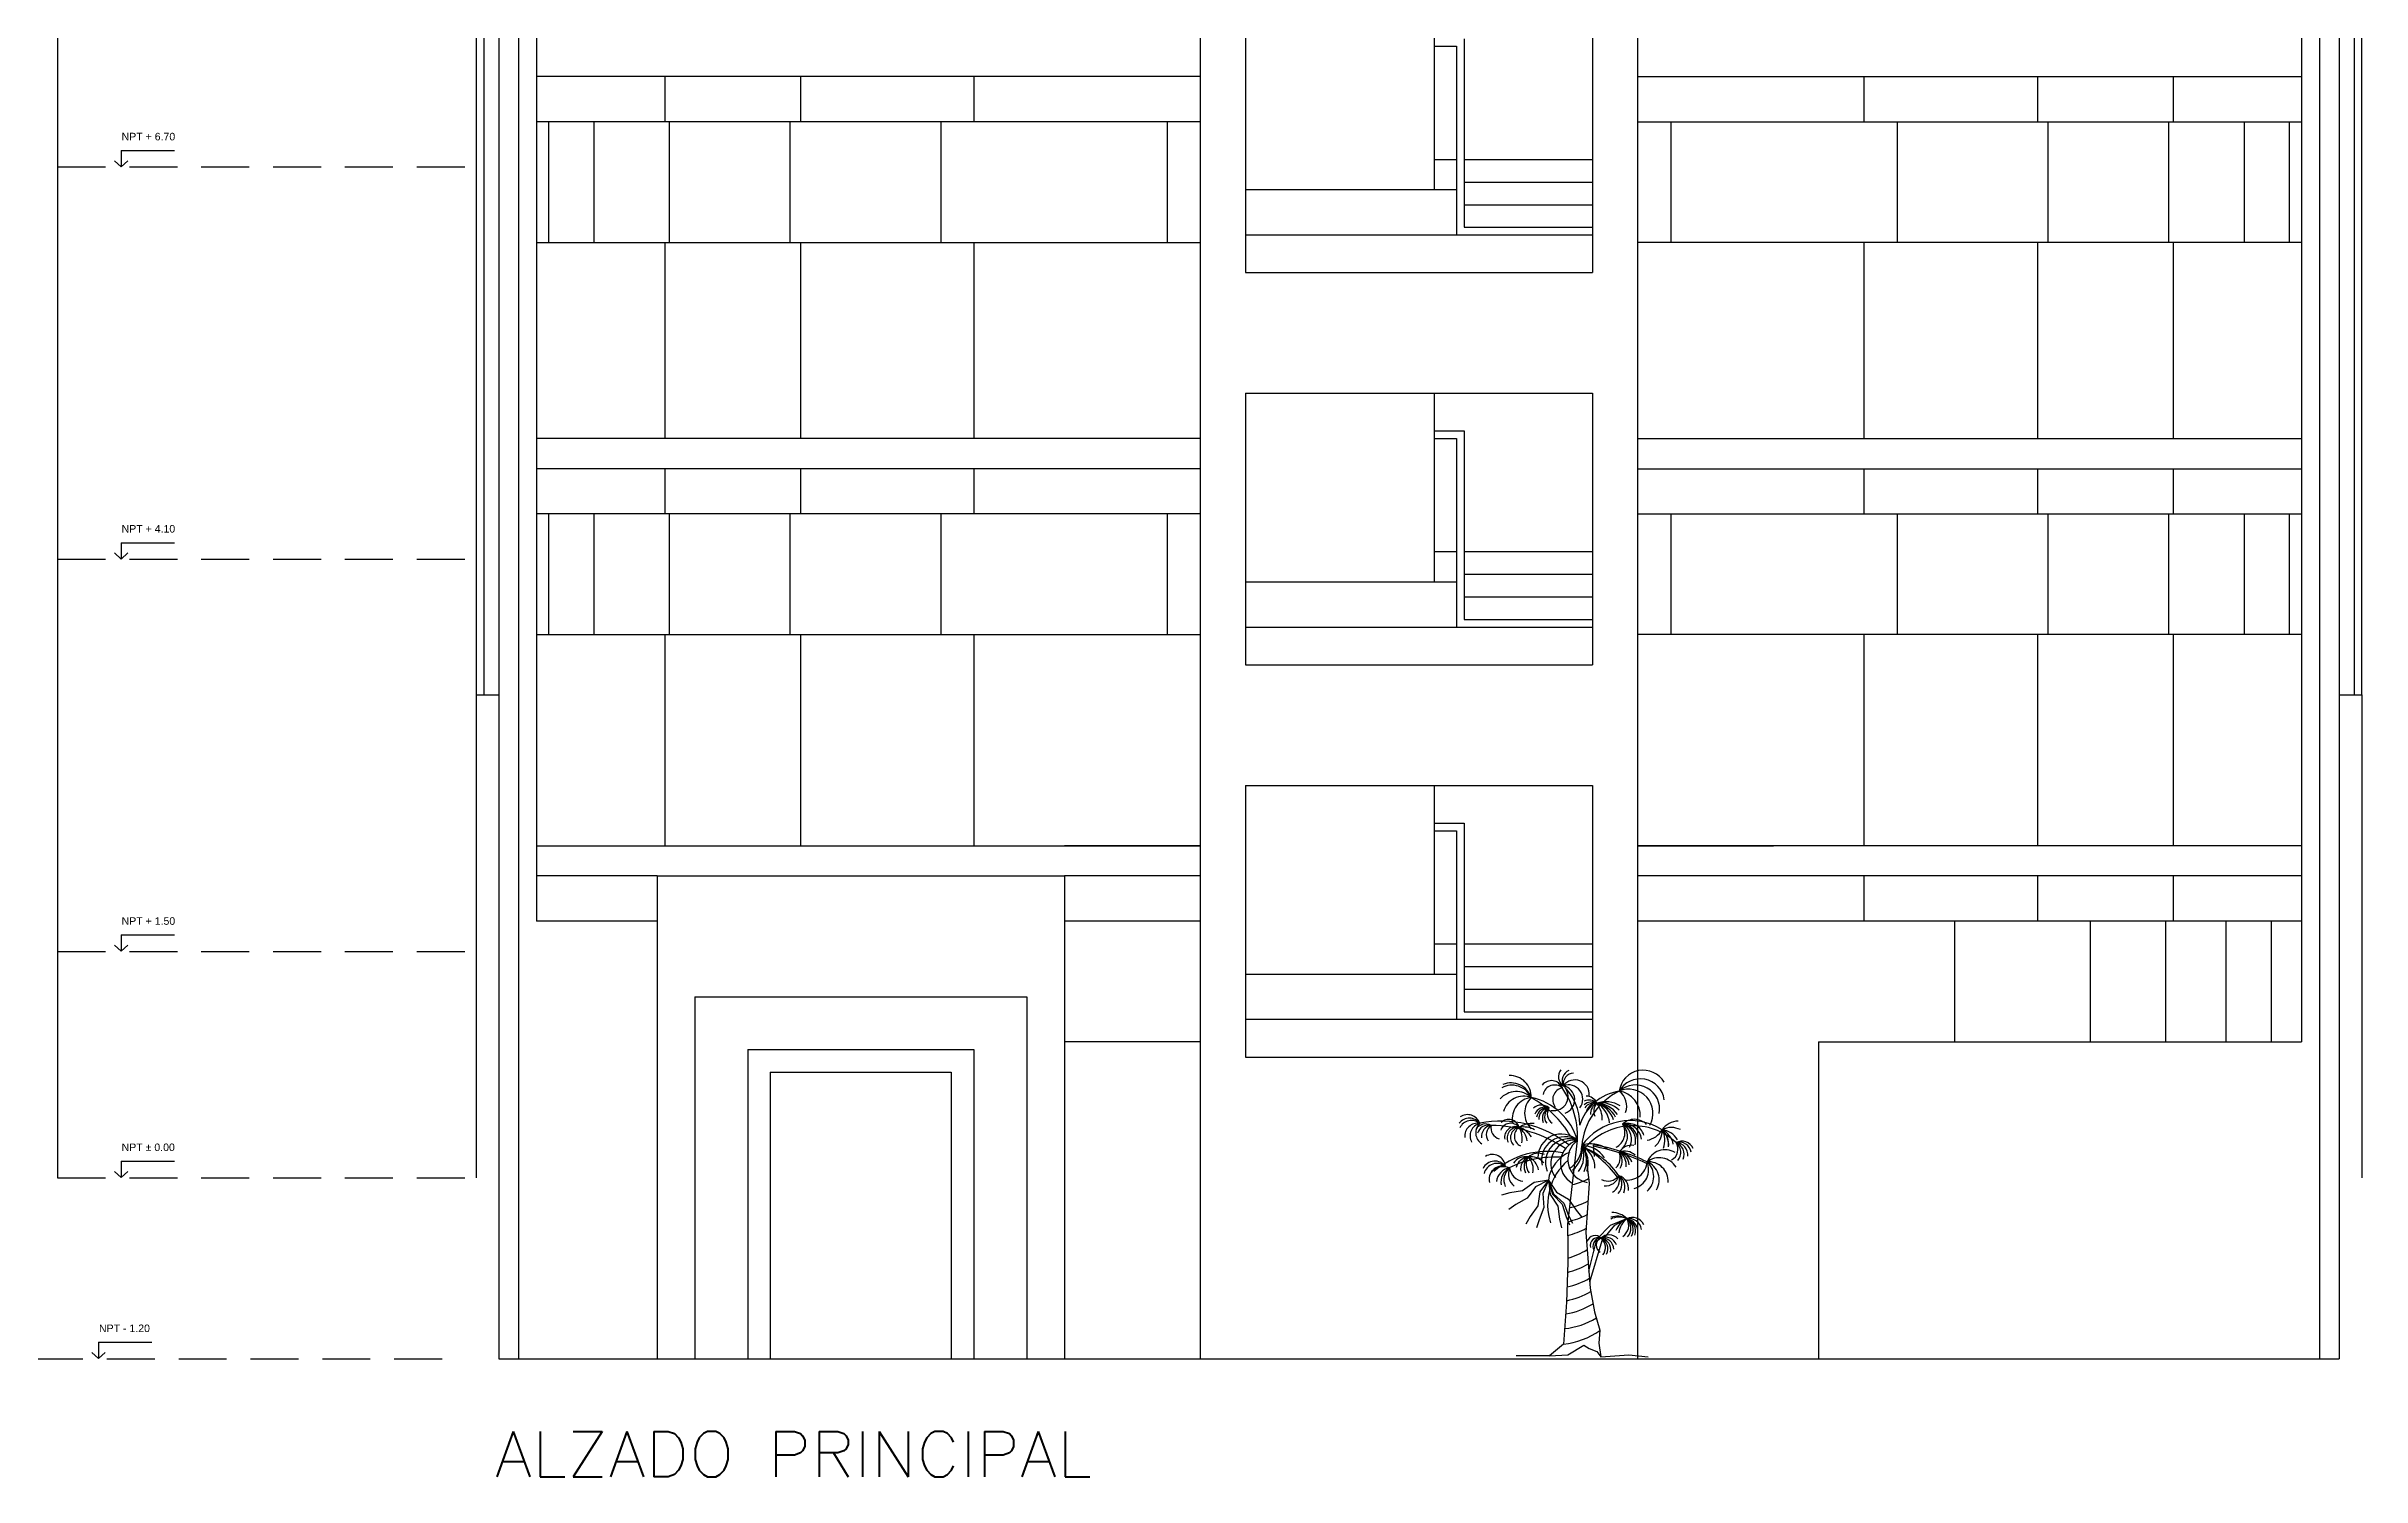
# Model space of a CAD drawing. Header units: millimetres. Extents: x 223 to 336, y 70 to 139.
# Drawn here: x 310.58 to 325.93, y 69.76 to 79.25 of the extents above; entities that cross this region are included whole.
import ezdxf

# ---------------------------------------------------------------- set-up
doc = ezdxf.new("R2010")
doc.units = ezdxf.units.MM
doc.linetypes.add('CENTERX2', pattern=[101.6, 63.5, -12.7, 12.7, -12.7])
doc.linetypes.add('HIDDEN', pattern=[9.525, 6.35, -3.175])
for name, color, linetype in [('linea-corte', 140, 'CENTERX2'), ('MUROS', 5, 'Continuous'), ('pisos', 8, 'Continuous'), ('PLANTAS', 3, 'Continuous'), ('PROYECCIONES', 6, 'HIDDEN'), ('TEXTOS', 4, 'Continuous')]:
    doc.layers.add(name, color=color, linetype=linetype)
doc.styles.add('ROMANS', font='romans.shx', dxfattribs={"height": 0.05})

# ---------------------------------------------------------------- blocks, each defined once
blk = doc.blocks.new('ARBO032D')
at = {"color": 42}
for p, q in [((-0.191, 2.295), (-0.022, 3.761)), ((0.279, 3.479), (0.26, 3.686)), ((0.109, 3.628), (0.185, 3.009)), ((0.185, 3.009), (0.129, 2.144)), ((-0.191, 2.088), (-0.191, 2.295)), ((-0.191, 2.088), (-0.191, 1.618)), ((0.129, 2.144), (0.204, 1.167)), ((0.181, 1.469), (0.317, 2.031)), ((0.317, 2.031), (0.561, 2.276)), ((0.414, 2.008), (0.637, 2.276)), ((0.561, 2.276), (0.844, 2.389)), ((0.637, 2.276), (0.844, 2.389)), ((0.195, 1.28), (0.414, 2.008)), ((-0.191, 1.618), (-0.21, 0.922)), ((-0.21, 0.922), (-0.266, 0.189)), ((0.204, 1.167), (0.279, 0.753)), ((0.279, 0.753), (0.373, 0.434)), ((0.373, 0.434), (0.354, 0.208)), ((-0.266, 0.189), (-0.511, -0.018)), ((-0.511, -0.018), (-0.191, 0.001)), ((-0.191, 0.001), (0.091, 0.17)), ((0.091, 0.17), (0.185, 0.114)), ((0.185, 0.114), (0.317, 0.058)), ((0.317, 0.058), (0.392, -0.036)), ((0.354, 0.208), (0.392, -0.036)), ((0.392, -0.036), (0.881, 0.001)), ((0.881, 0.001), (1.22, -0.036)), ((-0.511, -0.018), (-1.094, -0.018))]:
    blk.add_line(p, q, dxfattribs=at)
for p, q in [((-0.172, 3.554), (-0.17, 3.555)), ((-0.982, 2.879), (-1.208, 2.839)), ((-0.782, 3.025), (-0.982, 2.879)), ((-0.757, 2.948), (-0.9, 2.746)), ((-0.53, 3.065), (-0.782, 3.025)), ((-0.53, 3.065), (-0.757, 2.948)), ((-0.68, 2.859), (-0.718, 2.614)), ((-0.68, 2.859), (-0.718, 2.614)), ((-0.53, 3.065), (-0.68, 2.859)), ((-0.53, 3.065), (-0.68, 2.859)), ((-0.53, 3.065), (-0.629, 2.83)), ((-0.53, 3.065), (-0.458, 2.82)), ((-0.53, 3.065), (-0.441, 2.825)), ((-0.53, 3.065), (-0.501, 2.811)), ((-0.53, 3.065), (-0.39, 2.851)), ((-0.39, 2.851), (-0.175, 2.729)), ((-1.208, 2.839), (-1.354, 2.799)), ((-1.101, 2.637), (-1.227, 2.552)), ((-0.9, 2.746), (-1.101, 2.637)), ((-0.718, 2.614), (-0.849, 2.426)), ((-0.718, 2.614), (-0.849, 2.426)), ((-0.609, 2.583), (-0.695, 2.37)), ((-0.629, 2.83), (-0.609, 2.583)), ((-0.501, 2.811), (-0.365, 2.605)), ((-0.458, 2.82), (-0.287, 2.641)), ((-0.441, 2.825), (-0.259, 2.658)), ((-0.365, 2.605), (-0.335, 2.378)), ((-0.287, 2.641), (-0.218, 2.422)), ((-0.259, 2.658), (-0.175, 2.445)), ((-0.175, 2.729), (-0.046, 2.539)), ((-0.175, 2.445), (-0.108, 2.309)), ((-0.046, 2.539), (0.05, 2.422)), ((-0.849, 2.426), (-0.925, 2.295)), ((-0.849, 2.426), (-0.925, 2.295)), ((-0.695, 2.37), (-0.738, 2.225)), ((-0.335, 2.378), (-0.302, 2.23)), ((-0.218, 2.422), (-0.16, 2.282))]:
    blk.add_line(p, q)
for centre, radius, start, end in [((-1.207, 4.523), 0.376, 358.3945, 91.5979), ((-0.167, 4.878), 0.188, 139.7014, 237.8709), ((-0.103, 4.811), 0.188, 111.0544, 209.2239), ((-0.082, 4.753), 0.188, 92.1573, 190.3268), ((1.133, 4.568), 0.425, 29.8727, 172.1492), ((-1.092, 4.242), 0.376, 45.9997, 139.2032), ((-1.172, 4.354), 0.376, 24.9672, 118.1706), ((-1.187, 4.393), 0.376, 18.6265, 111.8299), ((-0.96, 4.159), 0.376, 69.9481, 163.1515), ((-0.788, 4.139), 0.376, 96.4979, 189.7013), ((-0.572, 4.239), 0.376, 133.3678, 226.5712), ((-0.477, 4.6), 0.209, 23.0336, 140.7138), ((-0.42, 4.523), 0.209, 49.5834, 167.2636), ((-0.436, 4.535), 0.251, 259.3575, 47.5296), ((-0.246, 4.477), 0.209, 100.905, 218.5852), ((-0.065, 4.571), 0.251, 355.3705, 143.5425), ((-0.178, 4.485), 0.251, 322.4826, 110.6547), ((-0.32, 4.475), 0.251, 289.3471, 77.5192), ((0.181, 4.264), 0.205, 46.3968, 114.2042), ((0.181, 4.264), 0.205, 46.3968, 114.2042), ((0.133, 4.333), 0.205, 22.9687, 90.7761), ((1.081, 4.415), 0.425, 8.0845, 150.361), ((0.996, 4.309), 0.425, 349.661, 131.9374), ((0.878, 4.234), 0.425, 330.6975, 112.974), ((0.638, 4.188), 0.444, 357.2917, 80.4438), ((0.514, 4.361), 0.33, 340.2576, 53.1619), ((-1.915, 3.921), 0.229, 37.7204, 141.5366), ((-1.877, 3.883), 0.229, 51.1069, 154.9231), ((-1.949, 3.984), 0.229, 19.8953, 123.7115), ((-1.768, 3.835), 0.229, 81.2379, 185.0541), ((-1.675, 3.84), 0.229, 104.8132, 208.6294), ((-1.576, 3.896), 0.229, 133.5466, 237.3628), ((-1.192, 3.875), 0.187, 37.8534, 159.4534), ((-1.225, 3.943), 0.187, 14.6488, 136.2489), ((-0.653, 4.185), 0.197, 47.3653, 134.7335), ((-0.589, 4.146), 0.197, 69.4658, 156.834), ((-0.545, 4.135), 0.197, 82.7421, 170.1103), ((-0.503, 4.134), 0.197, 94.9347, 182.3029), ((-0.438, 4.151), 0.197, 114.4845, 201.8527), ((-0.399, 4.174), 0.197, 127.723, 215.0913), ((-0.352, 4.228), 0.197, 148.7655, 236.1337), ((0.23, 4.23), 0.205, 63.1903, 130.9977), ((0.274, 4.213), 0.205, 76.5066, 144.314), ((0.328, 4.208), 0.205, 91.6883, 159.4957), ((0.412, 4.228), 0.205, 115.9071, 183.7144), ((0.47, 4.271), 0.205, 136.2434, 204.0508), ((0.477, 3.974), 0.466, 57.3111, 109.4628), ((0.396, 3.953), 0.466, 47.0313, 99.183), ((0.234, 3.955), 0.466, 26.98, 79.1317), ((0.172, 3.972), 0.466, 19.0025, 71.1542), ((0.079, 4.015), 0.466, 6.4204, 58.5721), ((0.298, 3.948), 0.466, 34.9444, 87.0961), ((-0.086, 4.122), 0.501, 359.0949, 35.4768), ((0.98, 3.838), 0.293, 43.7155, 135.2616), ((1.761, 3.735), 0.366, 92.0676, 144.2946), ((-1.631, 3.853), 0.197, 60.5504, 149.1087), ((-1.583, 3.833), 0.197, 75.912, 164.4703), ((-1.507, 3.829), 0.197, 98.0082, 186.5664), ((-1.423, 3.862), 0.197, 124.558, 213.1163), ((-1.342, 3.98), 0.197, 166.9579, 255.5162), ((-1.112, 3.816), 0.187, 68.807, 190.4071), ((-1.067, 3.805), 0.187, 82.8343, 204.4344), ((-1.067, 3.805), 0.187, 82.8343, 204.4344), ((-1.008, 3.807), 0.187, 101.2578, 222.8579), ((-0.941, 3.834), 0.187, 123.4167, 245.0168), ((-0.821, 3.668), 0.391, 83.7836, 124.8408), ((-0.967, 3.606), 0.391, 60.2715, 101.3287), ((-1.16, 3.616), 0.391, 31.6771, 72.7342), ((-1.284, 3.68), 0.391, 11.1336, 52.1907), ((-1.382, 3.793), 0.391, 349.1856, 30.2428), ((-0.304, 3.462), 0.411, 46.6006, 180.5091), ((-0.24, 3.413), 0.411, 57.9032, 191.8117), ((-0.171, 3.378), 0.411, 68.7817, 202.6901), ((-0.077, 3.354), 0.411, 82.3328, 216.2413), ((0.093, 3.366), 0.411, 106.2507, 240.1592), ((0.222, 3.43), 0.411, 126.3492, 260.2577), ((-0.394, 3.653), 0.448, 300.8993, 1.8207), ((-0.388, 3.591), 0.448, 308.8397, 9.761), ((-0.357, 3.488), 0.448, 322.5572, 23.4786), ((0.226, 3.254), 0.448, 51.753, 112.6743), ((-0.926, 1.917), 2.006, 36.9732, 60.774), ((0.073, 3.219), 0.448, 31.5167, 92.4381), ((-0.31, 3.405), 0.448, 334.8617, 35.7831), ((-0.279, 3.367), 0.448, 341.0913, 42.0127), ((-0.161, 3.273), 0.448, 0.4908, 61.4121), ((-0.417, -0.055), 3.773, 64.8043, 79.7285), ((-0.417, -0.055), 3.802, 64.8043, 79.7285), ((0.519, 3.898), 0.293, 298.3519, 29.8979), ((0.93, 3.422), 0.254, 80.8919, 148.2813), ((0.564, 3.838), 0.293, 312.9339, 44.4799), ((0.865, 3.766), 0.293, 16.8928, 108.4388), ((0.81, 3.753), 0.293, 5.859, 97.405), ((0.707, 3.758), 0.293, 345.6208, 77.1668), ((0.635, 3.785), 0.293, 330.4313, 61.9773), ((0.746, 3.752), 0.293, 353.2916, 84.8377), ((1.145, 4.127), 0.366, 278.5837, 330.8106), ((1.099, 3.934), 0.366, 310.0643, 2.2913), ((1.626, 3.621), 0.366, 63.966, 116.193), ((1.211, 3.684), 0.366, 354.0511, 46.278), ((1.147, 3.766), 0.366, 337.677, 29.9039), ((1.214, 3.682), 0.366, 354.6606, 46.8875), ((1.301, 3.622), 0.366, 11.2223, 63.4493), ((1.419, 3.586), 0.366, 30.6981, 82.925), ((1.524, 3.608), 0.218, 299.2756, 31.8419), ((1.808, 3.529), 0.218, 24.6281, 117.1943), ((1.762, 3.512), 0.218, 11.6654, 104.2317), ((1.631, 3.52), 0.218, 336.6471, 69.2134), ((1.574, 3.552), 0.218, 319.3503, 51.9165), ((1.697, 3.506), 0.218, 354.2053, 86.7715), ((-1.47, 3.167), 0.231, 35.7839, 153.6362), ((-1.433, 3.127), 0.231, 49.271, 167.1233), ((-1.513, 3.284), 0.231, 4.2901, 122.1424), ((-1.339, 3.078), 0.231, 75.8208, 193.6731), ((-1.322, 3.026), 0.274, 66.4796, 140.6751), ((-1.17, 3.007), 0.274, 98.9523, 173.1478), ((-1.089, 3.033), 0.274, 116.913, 191.1085), ((-1.037, 3.067), 0.274, 129.8993, 204.0948), ((-0.959, 3.173), 0.274, 157.6421, 231.8376), ((-0.942, 3.317), 0.274, 188.4527, 262.6482), ((-0.938, 3.235), 0.241, 77.5206, 148.7928), ((-0.86, 3.231), 0.241, 96.1525, 167.4248), ((-0.777, 3.255), 0.241, 116.8042, 188.0765), ((-0.715, 3.3), 0.241, 135.2277, 206.5), ((-0.681, 3.343), 0.241, 148.214, 219.4862), ((-0.702, 3.246), 0.289, 68.7398, 129.3976), ((-0.835, 3.185), 0.289, 39.448, 100.1059), ((-0.989, 3.2), 0.289, 8.5011, 69.1589), ((-1.085, 3.26), 0.289, 345.8948, 46.5526), ((0.075, 2.989), 0.61, 112.0264, 172.7996), ((-0.399, 2.397), 1.332, 34.0012, 67.5527), ((0.477, 3.462), 0.254, 314.1555, 21.5448), ((0.811, 3.32), 0.254, 45.0321, 112.4215), ((0.635, 3.314), 0.254, 4.597, 71.9864), ((0.691, 3.302), 0.254, 17.4249, 84.8142), ((0.58, 3.339), 0.254, 350.8656, 58.2549), ((0.509, 3.404), 0.254, 329.0774, 36.4667), ((0.858, 3.41), 0.344, 258.58, 355.8653), ((0.884, 3.251), 0.344, 285.6079, 22.8932), ((0.973, 3.127), 0.344, 311.1842, 48.4696), ((1.518, 3.252), 0.344, 59.9111, 157.1964), ((1.413, 3.114), 0.344, 30.8727, 128.158), ((1.228, 3.042), 0.344, 357.2002, 94.4855), ((1.068, 3.068), 0.344, 329.9435, 67.2288), ((0.514, 3.288), 0.24, 241.4503, 322.5133), ((0.473, 3.204), 0.24, 263.985, 345.048), ((0.478, 3.063), 0.24, 298.1517, 19.2147), ((0.518, 2.991), 0.24, 317.805, 38.868), ((0.637, 2.912), 0.24, 352.577, 73.64), ((0.573, 2.941), 0.24, 335.5386, 56.6016), ((0.59, 2.142), 0.354, 44.2424, 91.0535), ((0.286, 1.956), 0.138, 40.7429, 166.8485), ((0.341, 1.918), 0.138, 68.8508, 194.9564), ((0.388, 1.908), 0.138, 88.9337, 215.0393), ((0.446, 1.92), 0.138, 113.8317, 239.9373), ((0.532, 1.901), 0.203, 40.6858, 134.33), ((0.472, 1.86), 0.203, 20.1466, 113.7908), ((0.415, 1.844), 0.203, 3.2988, 96.943), ((0.359, 1.845), 0.203, 347.3635, 81.0077), ((0.31, 1.859), 0.203, 333.174, 66.8182), ((0.268, 1.884), 0.203, 319.487, 53.1312), ((0.711, 2.061), 0.354, 67.9553, 114.7664), ((0.676, 2.077), 0.354, 61.7548, 108.5658), ((0.99, 2.066), 0.354, 114.4617, 161.2728), ((1.059, 2.108), 0.354, 127.5416, 174.3527), ((0.652, 2.268), 0.226, 302.181, 32.2669), ((0.941, 2.184), 0.226, 25.2848, 115.3706), ((0.88, 2.165), 0.226, 9.2375, 99.3234), ((0.772, 2.174), 0.226, 341.4465, 71.5324), ((0.732, 2.192), 0.226, 330.4513, 60.5372), ((0.691, 2.221), 0.226, 317.6892, 47.7751), ((0.813, 2.164), 0.226, 352.2515, 82.3373)]:
    blk.add_arc(centre, radius, start, end)
for centre, radius, start, end in [((-1.791, 2.841), 1.927, 31.1992, 60.1246), ((-1.049, 3.467), 1.069, 15.9835, 78.1946), ((-1.496, 3.833), 1.476, 357.1948, 39.698), ((-0.915, 4.045), 0.936, 359.6375, 46.1234), ((0.852, 3.76), 0.877, 99.1986, 162.4744), ((1.248, 3.552), 1.2, 116.5442, 174.4985), ((-1.359, 2.202), 1.897, 51.2307, 101.3967), ((0.908, 3.061), 1.047, 57.9299, 144.6753), ((-1.575, 1.595), 2.429, 56.3996, 89.0353), ((0.955, 2.906), 1.112, 47.316, 139.4125), ((-0.539, 2.114), 1.454, 79.6156, 130.778), ((-0.415, 1.644), 1.824, 86.5791, 116.2115), ((0.475, 2.635), 1.019, 130.6189, 198.4155), ((-0.438, 4.342), 1.394, 283.5807, 296.1135), ((-0.493, 3.697), 1.394, 282.7167, 297.4336), ((-0.484, 3.934), 1.394, 283.5047, 297.737), ((-0.538, 3.443), 1.394, 284.4285, 298.8262), ((-0.575, 3.035), 1.394, 285.9765, 301.4087), ((-0.502, 2.553), 1.394, 282.4057, 299.7808), ((-0.538, 2.798), 1.394, 284.2325, 300.5759), ((-0.466, 2.09), 1.394, 279.9149, 301.0465), ((-0.484, 2.317), 1.394, 281.3684, 300.0497), ((-0.419, 1.575), 1.394, 276.2973, 304.6135), ((-0.402, 1.845), 1.394, 276.4516, 300.7431)]:
    blk.add_arc(centre, radius, start, end, dxfattribs=at)

msp = doc.modelspace()

# ---------------------------------------------------------------- linework, layer by layer
at = {"layer": 'linea-corte', "linetype": 'Continuous', "ltscale": 0.05}
msp.add_line((313.57659, 70.54523), (325.77659, 70.54523), dxfattribs=at)
at = {"layer": 'MUROS', "ltscale": 0.05}
for p, q in [((310.65189, 86.24523), (310.65189, 71.74523)), ((313.42659, 74.94523), (313.57659, 74.94523)), ((313.42659, 74.94523), (313.42659, 71.74523)), ((313.57659, 74.94523), (313.57659, 70.54523)), ((325.77659, 74.94523), (325.77659, 70.54523)), ((325.77659, 74.94523), (325.92659, 74.94523)), ((325.92659, 74.94523), (325.92659, 71.74523))]:
    msp.add_line(p, q, dxfattribs=at)
at = {"layer": 'pisos', "ltscale": 0.05}
for p, q in [((319.77659, 79.54523), (319.77659, 78.29523)), ((319.77659, 79.24523), (319.92659, 79.24523)), ((319.92659, 79.24523), (319.92659, 77.99523)), ((319.97659, 79.29523), (319.97659, 78.04523)), ((314.67659, 79.04523), (314.67659, 78.74523)), ((315.57659, 79.04523), (315.57659, 78.74523)), ((316.72659, 79.04523), (316.72659, 78.74523)), ((322.62659, 79.04523), (322.62659, 78.74523)), ((323.77659, 79.04523), (323.77659, 78.74523)), ((324.67659, 79.04523), (324.67659, 78.74523)), ((319.77659, 78.49523), (319.92659, 78.49523)), ((319.97659, 78.49523), (320.82659, 78.49523)), ((318.52659, 78.29523), (319.92659, 78.29523)), ((319.97659, 78.34523), (320.82659, 78.34523)), ((319.97659, 78.19523), (320.82659, 78.19523)), ((319.97659, 78.04523), (320.82659, 78.04523)), ((313.82659, 77.94523), (318.22659, 77.94523)), ((313.82659, 77.94523), (318.22659, 77.94523)), ((314.67659, 77.94523), (314.67659, 76.64523)), ((315.57659, 77.94523), (315.57659, 76.64523)), ((316.72659, 77.94523), (316.72659, 76.64523)), ((325.52659, 77.94523), (321.12659, 77.94523)), ((325.52659, 77.94523), (321.12659, 77.94523)), ((322.62659, 77.94523), (322.62659, 76.64523)), ((323.77659, 77.94523), (323.77659, 76.64523)), ((324.67659, 77.94523), (324.67659, 76.64523)), ((319.77659, 76.94523), (319.77659, 75.69523)), ((319.77659, 76.69523), (319.97659, 76.69523)), ((319.77659, 76.64523), (319.92659, 76.64523)), ((319.92659, 76.64523), (319.92659, 75.39523)), ((319.97659, 76.69523), (319.97659, 75.44523)), ((314.67659, 76.44523), (314.67659, 76.14523)), ((315.57659, 76.44523), (315.57659, 76.14523)), ((316.72659, 76.44523), (316.72659, 76.14523)), ((322.62659, 76.44523), (322.62659, 76.14523)), ((323.77659, 76.44523), (323.77659, 76.14523)), ((324.67659, 76.44523), (324.67659, 76.14523)), ((319.77659, 75.89523), (319.92659, 75.89523)), ((319.97659, 75.89523), (320.82659, 75.89523)), ((318.52659, 75.69523), (319.92659, 75.69523)), ((319.97659, 75.74523), (320.82659, 75.74523)), ((319.97659, 75.59523), (320.82659, 75.59523)), ((319.97659, 75.44523), (320.82659, 75.44523)), ((313.82659, 75.34523), (318.22659, 75.34523)), ((314.67659, 75.34523), (314.67659, 73.94523)), ((315.57659, 75.34523), (315.57659, 73.94523)), ((316.72659, 75.34523), (316.72659, 73.94523)), ((325.52659, 75.34523), (321.12659, 75.34523)), ((322.62659, 75.34523), (322.62659, 73.94523)), ((323.77659, 75.34523), (323.77659, 73.94523)), ((324.67659, 75.34523), (324.67659, 73.94523)), ((319.77659, 74.34523), (319.77659, 73.09523)), ((319.77659, 74.09523), (319.97659, 74.09523)), ((319.77659, 74.04523), (319.92659, 74.04523)), ((319.92659, 74.04523), (319.92659, 72.79523)), ((319.97659, 74.09523), (319.97659, 72.84523)), ((313.82659, 73.94523), (318.22659, 73.94523)), ((318.22659, 73.94523), (317.32659, 73.94523)), ((321.12659, 73.94523), (322.02659, 73.94523)), ((325.52659, 73.94523), (321.12659, 73.94523)), ((314.62659, 73.74523), (313.82659, 73.74523)), ((318.22659, 73.74523), (317.32659, 73.74523)), ((325.52659, 73.74523), (321.12659, 73.74523)), ((322.62659, 73.74523), (322.62659, 73.44523)), ((323.77659, 73.74523), (323.77659, 73.44523)), ((324.67659, 73.74523), (324.67659, 73.44523)), ((323.22659, 73.44523), (323.22659, 72.64523)), ((324.12659, 73.44523), (324.12659, 72.64523)), ((324.62659, 73.44523), (324.62659, 72.64523)), ((325.02659, 73.44523), (325.02659, 72.64523)), ((325.32659, 73.44523), (325.32659, 72.64523)), ((319.77659, 73.29523), (319.92659, 73.29523)), ((319.97659, 73.29523), (320.82659, 73.29523)), ((318.52659, 73.09523), (319.92659, 73.09523)), ((319.97659, 73.14523), (320.82659, 73.14523)), ((319.97659, 72.99523), (320.82659, 72.99523)), ((319.97659, 72.84523), (320.82659, 72.84523))]:
    msp.add_line(p, q, dxfattribs=at)
at = {"layer": 'PROYECCIONES', "ltscale": 0.05}
for p, q in [((310.65189, 78.44523), (313.42659, 78.44523)), ((310.65189, 75.84523), (313.42659, 75.84523)), ((310.65189, 73.24523), (313.42659, 73.24523)), ((310.65189, 71.74523), (313.42659, 71.74523)), ((310.50189, 70.54523), (313.27659, 70.54523))]:
    msp.add_line(p, q, dxfattribs=at)
at = {"layer": 'TEXTOS', "ltscale": 0.05}
for p, q in [((313.42659, 87.24523), (313.42659, 74.94523)), ((313.47659, 87.24523), (313.47659, 74.94523)), ((313.57659, 87.24523), (313.57659, 74.94523)), ((313.70659, 87.24523), (313.70659, 70.54523)), ((325.64659, 87.24523), (325.64659, 70.54523)), ((325.77659, 87.24523), (325.77659, 74.94523)), ((325.87659, 87.24523), (325.87659, 74.94523)), ((325.92659, 74.94523), (325.92659, 87.24523)), ((313.82659, 85.74523), (313.82659, 73.44523)), ((318.22659, 85.74523), (318.22659, 70.54523)), ((321.12659, 85.74523), (321.12659, 70.54523)), ((325.52659, 85.74523), (325.52659, 72.64523)), ((318.52659, 79.54523), (318.52659, 77.74523)), ((320.82659, 79.54523), (320.82659, 77.74523)), ((318.22659, 79.04523), (313.82659, 79.04523)), ((321.12659, 79.04523), (325.52659, 79.04523)), ((318.22659, 78.74523), (313.82659, 78.74523)), ((313.90659, 78.74523), (313.90659, 77.94523)), ((314.20659, 78.74523), (314.20659, 77.94523)), ((314.70659, 78.74523), (314.70659, 77.94523)), ((315.50659, 78.74523), (315.50659, 77.94523)), ((316.50659, 78.74523), (316.50659, 77.94523)), ((318.00659, 78.74523), (318.00659, 77.94523)), ((321.12659, 78.74523), (325.52659, 78.74523)), ((321.34659, 78.74523), (321.34659, 77.94523)), ((322.84659, 78.74523), (322.84659, 77.94523)), ((323.84659, 78.74523), (323.84659, 77.94523)), ((324.64659, 78.74523), (324.64659, 77.94523)), ((325.14659, 78.74523), (325.14659, 77.94523)), ((325.44659, 78.74523), (325.44659, 77.94523)), ((318.52659, 77.99523), (320.82659, 77.99523)), ((318.52659, 77.74523), (320.82659, 77.74523)), ((318.52659, 76.94523), (320.82659, 76.94523)), ((318.52659, 76.94523), (318.52659, 75.14523)), ((318.52659, 76.94523), (320.82659, 76.94523)), ((320.82659, 76.94523), (320.82659, 75.14523)), ((318.22659, 76.64523), (313.82659, 76.64523)), ((321.12659, 76.64523), (325.52659, 76.64523)), ((318.22659, 76.44523), (313.82659, 76.44523)), ((321.12659, 76.44523), (325.52659, 76.44523)), ((318.22659, 76.14523), (313.82659, 76.14523)), ((313.90659, 76.14523), (313.90659, 75.34523)), ((314.20659, 76.14523), (314.20659, 75.34523)), ((314.70659, 76.14523), (314.70659, 75.34523)), ((315.50659, 76.14523), (315.50659, 75.34523)), ((316.50659, 76.14523), (316.50659, 75.34523)), ((318.00659, 76.14523), (318.00659, 75.34523)), ((321.12659, 76.14523), (325.52659, 76.14523)), ((321.34659, 76.14523), (321.34659, 75.34523)), ((322.84659, 76.14523), (322.84659, 75.34523)), ((323.84659, 76.14523), (323.84659, 75.34523)), ((324.64659, 76.14523), (324.64659, 75.34523)), ((325.14659, 76.14523), (325.14659, 75.34523)), ((325.44659, 76.14523), (325.44659, 75.34523)), ((318.52659, 75.39523), (320.82659, 75.39523)), ((318.52659, 75.14523), (320.82659, 75.14523)), ((318.52659, 74.34523), (320.82659, 74.34523)), ((318.52659, 74.34523), (318.52659, 72.54523)), ((320.82659, 74.34523), (320.82659, 72.54523)), ((314.62659, 73.74523), (314.62659, 70.54523)), ((314.62659, 73.74523), (317.32659, 73.74523)), ((317.32659, 73.74523), (317.32659, 70.54523)), ((314.62659, 73.44523), (313.82659, 73.44523)), ((318.22659, 73.44523), (317.32659, 73.44523)), ((325.52659, 73.44523), (321.12659, 73.44523)), ((314.87659, 72.94523), (317.07659, 72.94523)), ((314.87659, 72.94523), (314.87659, 70.54523)), ((317.07659, 72.94523), (317.07659, 70.54523)), ((318.52659, 72.79523), (320.82659, 72.79523)), ((318.22659, 72.64523), (317.32659, 72.64523)), ((322.32659, 72.64523), (325.52659, 72.64523)), ((322.32659, 72.64523), (322.32659, 70.54523)), ((315.22659, 72.59523), (315.22659, 70.54523)), ((315.22659, 72.59523), (316.72659, 72.59523)), ((316.72659, 72.59523), (316.72659, 70.54523)), ((318.52659, 72.54523), (320.82659, 72.54523)), ((315.37659, 72.44523), (315.37659, 70.54523)), ((315.37659, 72.44523), (316.57659, 72.44523)), ((316.57659, 72.44523), (316.57659, 70.54523))]:
    msp.add_line(p, q, dxfattribs=at)
at = {"layer": 'TEXTOS'}
for p, q in [((311.07284, 78.4464), (311.02869, 78.48653)), ((311.07284, 78.55474), (311.07284, 78.4464)), ((311.07284, 78.55474), (311.4264, 78.55474)), ((311.07284, 78.4464), (311.11699, 78.48653)), ((311.07284, 75.8464), (311.02869, 75.88653)), ((311.07284, 75.95474), (311.07284, 75.8464)), ((311.07284, 75.95474), (311.4264, 75.95474)), ((311.07284, 75.8464), (311.11699, 75.88653)), ((311.07284, 73.2464), (311.02869, 73.28653)), ((311.07284, 73.35474), (311.4264, 73.35474)), ((311.07284, 73.35474), (311.07284, 73.2464)), ((311.07284, 73.2464), (311.11699, 73.28653)), ((311.07284, 71.85474), (311.07284, 71.7464)), ((311.07284, 71.85474), (311.4264, 71.85474)), ((311.07284, 71.7464), (311.02869, 71.78653)), ((311.07284, 71.7464), (311.11699, 71.78653)), ((310.92284, 70.65474), (311.2764, 70.65474)), ((310.92284, 70.65474), (310.92284, 70.5464)), ((310.92284, 70.5464), (310.87869, 70.58653)), ((310.92284, 70.5464), (310.96699, 70.58653))]:
    msp.add_line(p, q, dxfattribs=at)

# ---------------------------------------------------------------- block references
at = {"layer": 'PLANTAS', "ltscale": 0.05, "xscale": 0.378, "yscale": 0.378, "zscale": 0.378}
msp.add_blockref('ARBO032D', (320.73533, 70.57066), dxfattribs=at)

# ---------------------------------------------------------------- texts
at = {"layer": 'TEXTOS', "style": 'ROMANS', "width": 1.065916}
msp.add_text('ALZADO PRINCIPAL', height=0.3, dxfattribs=at).set_placement((313.54898, 69.76313))
at = {"layer": 'TEXTOS', "char_height": 0.05, "attachment_point": 1, "style": 'ROMANS'}
for s, insert, width in [('\\fArial|b0|i0|c0|p34;NPT + 6.70', (311.07626, 78.67176), 0.822), ('\\fArial|b0|i0|c0|p34;NPT + 4.10', (311.07626, 76.07176), 0.822), ('{\\fArial|b0|i0|c0|p34;NPT + 1.50}', (311.07626, 73.47176), 0.822), ('\\fArial|b0|i0|c0|p34;NPT ± 0.00', (311.07626, 71.97176), 0.8222147), ('\\fArial|b0|i0|c0|p34;NPT - 1.20', (310.92626, 70.77176), 0.822)]:
    msp.add_mtext(s, dxfattribs=dict(at, insert=insert, width=width))

doc.saveas('drawing.dxf')
